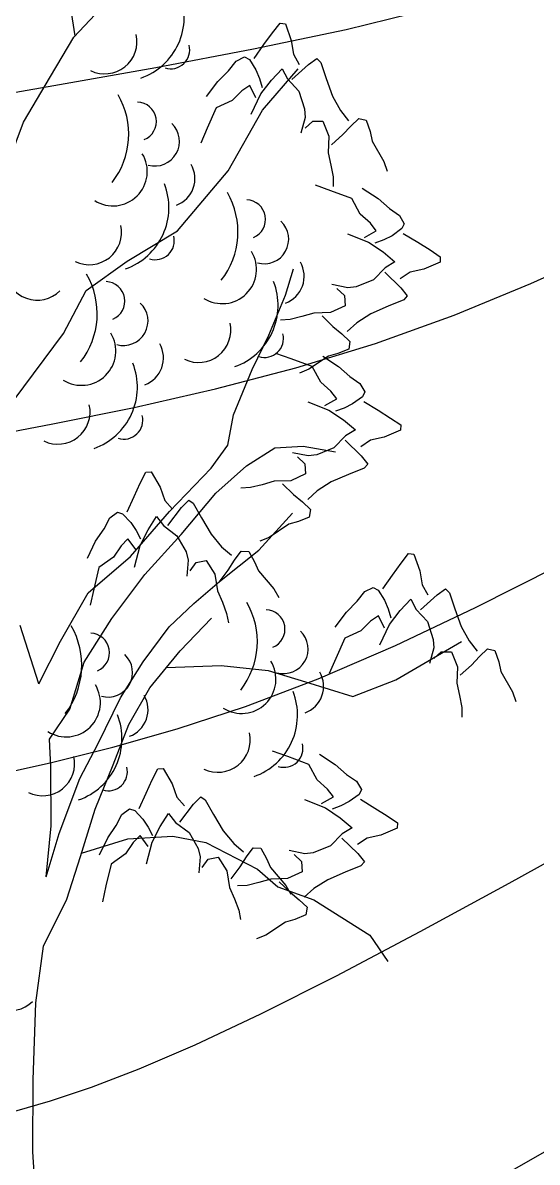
# Model space of a CAD drawing. Header units: millimetres. Extents: x 524954 to 526204, y 9523489 to 9524010.
# Drawn here: x 526097.16 to 526100.85, y 9523817.82 to 9523826 of the extents above; entities that cross this region are included whole.
import ezdxf

# ---------------------------------------------------------------- set-up
doc = ezdxf.new("R2010")
doc.units = ezdxf.units.MM
doc.linetypes.add('ACAD_ISO12W100', pattern=[21, 12, -3, 0, -3, 0, -3])
for name, color, linetype in [('Arbre', 34, 'ACAD_ISO12W100'), ('CN_01_00', 3, 'Continuous'), ('CN_02_00', 4, 'Continuous'), ('CN_05_00', 6, 'Continuous')]:
    doc.layers.add(name, color=color, linetype=linetype)

# ---------------------------------------------------------------- blocks, each defined once
blk = doc.blocks.new('v088')
at = {"linetype": 'Continuous'}
for p, q in [((0.3448, 10.1217), (0.2693, 10.6145)), ((0.3358, 10.1122), (0.6339, 10.4293)), ((0.1676, 9.8288), (0.3358, 10.1122)), ((-0.0246, 9.5014), (0.1676, 9.8288)), ((1.6901, 9.587), (1.945, 9.8846)), ((1.4442, 9.1527), (1.6901, 9.587)), ((-0.1306, 9.2193), (-0.0246, 9.5014)), ((1.08, 8.7222), (1.4442, 9.1527)), ((0.7177, 8.5032), (1.08, 8.7222)), ((0.4236, 8.2918), (0.7177, 8.5032)), ((1.8546, 8.2596), (1.9129, 8.4473)), ((0.2621, 7.9837), (0.4236, 8.2918)), ((1.7363, 7.971), (1.8546, 8.2596)), ((-0.0934, 7.5087), (0.2621, 7.9837)), ((1.617, 7.726), (1.7363, 7.971)), ((1.4808, 7.3998), (1.617, 7.726)), ((1.4418, 7.1813), (1.4808, 7.3998)), ((1.3209, 7.0171), (1.4418, 7.1813)), ((1.5755, 7.0348), (1.778, 7.1634)), ((1.778, 7.1634), (1.983, 7.1739)), ((1.983, 7.1739), (2.2139, 7.1352)), ((1.0227, 6.7061), (1.3209, 7.0171)), ((1.3557, 6.8374), (1.5755, 7.0348)), ((1.107, 6.54), (1.3557, 6.8374)), ((0.7433, 6.3831), (1.0227, 6.7061)), ((1.6628, 6.4272), (1.906, 6.6935)), ((0.8455, 6.2546), (1.107, 6.54)), ((0.4379, 6.1217), (0.7433, 6.3831)), ((1.3814, 6.2037), (1.6628, 6.4272)), ((0.6096, 5.9388), (0.8455, 6.2546)), ((1.1982, 6.0444), (1.3814, 6.2037)), ((0.2399, 5.7756), (0.4379, 6.1217)), ((1.0213, 5.879), (1.1982, 6.0444)), ((0.4109, 5.6237), (0.6096, 5.9388)), ((1.0995, 5.7065), (1.3247, 5.9413)), ((0.0846, 5.4676), (-0.0486, 5.8877)), ((0.8338, 5.6263), (1.0213, 5.879)), ((0.0846, 5.4676), (0.2399, 5.7756)), ((2.6462, 5.4963), (3.1193, 5.7735)), ((0.8812, 5.4407), (1.0995, 5.7065)), ((0.3061, 5.2857), (0.4109, 5.6237)), ((0.6713, 5.3679), (0.8338, 5.6263)), ((1.0006, 5.5861), (1.394, 5.6007)), ((1.394, 5.6007), (1.7306, 5.5642)), ((1.7306, 5.5642), (1.9997, 5.4827)), ((1.9997, 5.4827), (2.3377, 5.3779)), ((2.3377, 5.3779), (2.6462, 5.4963)), ((0.7312, 5.1764), (0.8812, 5.4407)), ((0.5102, 5.0412), (0.6713, 5.3679)), ((0.1613, 5.0712), (0.3061, 5.2857)), ((0.6191, 4.888), (0.7312, 5.1764)), ((0.1717, 4.8724), (0.1613, 5.0712)), ((0.3786, 4.7897), (0.5102, 5.0412)), ((0.1743, 4.4496), (0.1717, 4.8724)), ((0.489, 4.5681), (0.6191, 4.888)), ((0.2314, 4.3948), (0.3786, 4.7897)), ((0.3841, 4.2301), (0.489, 4.5681)), ((0.1384, 4.0819), (0.1743, 4.4496)), ((0.1384, 4.0819), (0.2314, 4.3948)), ((0.3911, 4.2526), (0.7235, 4.3553)), ((0.7235, 4.3553), (1.0465, 4.3745)), ((1.0465, 4.3745), (1.2838, 4.3297)), ((1.2838, 4.3297), (1.6547, 4.1385)), ((0.2848, 3.9233), (0.3841, 4.2301)), ((1.6547, 4.1385), (1.8004, 4.0109)), ((1.8004, 4.0109), (2.0573, 3.9168)), ((0.1177, 3.584), (0.2848, 3.9233)), ((2.0573, 3.9168), (2.4606, 3.664)), ((2.4606, 3.664), (2.589, 3.4739)), ((0.064, 3.1786), (0.1177, 3.584)), ((0.0445, 2.6247), (0.064, 3.1786)), ((0.0429, 2.1085), (0.0445, 2.6247)), ((0.1022, 1.0525), (0.0429, 2.1085))]:
    blk.add_line(p, q, dxfattribs=at)
at = {"color": 3, "linetype": 'Continuous'}
for p, q in [((1.7617, 10.1424), (1.8156, 10.2117)), ((1.8156, 10.2117), (1.8541, 10.2078)), ((1.8541, 10.2078), (1.8964, 10.0886)), ((1.7002, 10.0578), (1.7617, 10.1424)), ((1.8964, 10.0886), (1.9118, 9.9886)), ((1.631, 9.9578), (1.7002, 10.0578)), ((1.9118, 9.9886), (1.9541, 9.9155)), ((1.4463, 9.8693), (1.5002, 9.9386)), ((1.5002, 9.9386), (1.5617, 9.9693)), ((1.5617, 9.9693), (1.5963, 9.9501)), ((1.5963, 9.9501), (1.6425, 9.877)), ((1.9002, 9.8078), (2.0195, 9.9155)), ((2.0195, 9.9155), (2.081, 9.9578)), ((2.081, 9.9578), (2.1079, 9.9309)), ((2.1079, 9.9309), (2.1464, 9.8155)), ((1.3694, 9.7924), (1.4463, 9.8693)), ((1.6425, 9.877), (1.6694, 9.8155)), ((1.7541, 9.8039), (1.831, 9.8847)), ((1.831, 9.8847), (1.8695, 9.8116)), ((1.2886, 9.6847), (1.3694, 9.7924)), ((1.6002, 9.7655), (1.5425, 9.727)), ((1.6425, 9.677), (1.6002, 9.7655)), ((1.6694, 9.8155), (1.6887, 9.7501)), ((1.6771, 9.7039), (1.7541, 9.8039)), ((1.8695, 9.8116), (1.9502, 9.7232)), ((2.1464, 9.8155), (2.1926, 9.6885)), ((1.4733, 9.6578), (1.3579, 9.6039)), ((1.5425, 9.727), (1.4733, 9.6578)), ((1.6079, 9.5578), (1.6771, 9.7039)), ((1.9502, 9.7232), (1.9925, 9.5962)), ((2.1926, 9.6885), (2.2503, 9.5847)), ((1.3579, 9.6039), (1.2925, 9.4577)), ((1.9925, 9.5962), (1.9964, 9.5347)), ((2.2503, 9.5847), (2.308, 9.5116)), ((1.9964, 9.5347), (1.9656, 9.4231)), ((1.9964, 9.4577), (2.0502, 9.5077)), ((2.0502, 9.5077), (2.1233, 9.5077)), ((2.1233, 9.5077), (2.1656, 9.4)), ((2.3233, 9.4731), (2.381, 9.527)), ((2.381, 9.527), (2.4349, 9.5154)), ((2.4349, 9.5154), (2.4618, 9.4347)), ((1.2925, 9.4577), (1.2463, 9.35)), ((2.1849, 9.3385), (2.2657, 9.4116)), ((2.2657, 9.4116), (2.3233, 9.4731)), ((2.4618, 9.4347), (2.4772, 9.3654)), ((2.1656, 9.4), (2.1618, 9.2808)), ((2.4772, 9.3654), (2.5618, 9.2193)), ((2.1618, 9.2808), (2.181, 9.1923)), ((2.181, 9.1923), (2.1964, 9.1077)), ((2.5618, 9.2193), (2.5849, 9.15)), ((2.1964, 9.1077), (2.1964, 9.0385)), ((2.1801, 9.009), (2.0697, 9.0483)), ((2.3301, 8.953), (2.1801, 9.009)), ((2.4064, 9.0272), (2.519, 8.9533)), ((2.3912, 8.8412), (2.3301, 8.953)), ((2.519, 8.9533), (2.6006, 8.8814)), ((2.4646, 8.7765), (2.3912, 8.8412)), ((2.6006, 8.8814), (2.6731, 8.832)), ((2.5067, 8.7213), (2.4646, 8.7765)), ((2.6731, 8.832), (2.7077, 8.7725)), ((2.7077, 8.7725), (2.6907, 8.7368)), ((2.2998, 8.7005), (2.4501, 8.6406)), ((2.421, 8.6735), (2.5067, 8.7213)), ((2.6207, 8.6861), (2.5609, 8.6554)), ((2.6907, 8.7368), (2.6207, 8.6861)), ((2.7005, 8.7027), (2.8047, 8.6399)), ((2.4501, 8.6406), (2.5548, 8.5702)), ((2.5609, 8.6554), (2.4969, 8.632)), ((2.8047, 8.6399), (2.8931, 8.5838)), ((2.5548, 8.5702), (2.6402, 8.4985)), ((2.8931, 8.5838), (2.9656, 8.5345)), ((2.9656, 8.5345), (2.9641, 8.4958)), ((2.5697, 8.4555), (2.4865, 8.3693)), ((2.6402, 8.4985), (2.5697, 8.4555)), ((2.8478, 8.4461), (2.749, 8.4244)), ((2.9641, 8.4958), (2.8478, 8.4461)), ((2.4865, 8.3693), (2.3625, 8.3191)), ((2.5678, 8.4245), (2.6828, 8.3123)), ((2.749, 8.4244), (2.6787, 8.3776)), ((2.3013, 8.3113), (2.188, 8.335)), ((2.2245, 8.3065), (2.2778, 8.2559)), ((2.3625, 8.3191), (2.3013, 8.3113)), ((2.6828, 8.3123), (2.7289, 8.2536)), ((2.2824, 8.183), (2.1776, 8.1339)), ((2.2778, 8.2559), (2.2824, 8.183)), ((2.7037, 8.225), (2.591, 8.1793)), ((2.7289, 8.2536), (2.7037, 8.225)), ((1.9713, 8.1055), (1.8878, 8.0848)), ((2.0584, 8.1303), (1.9713, 8.1055)), ((2.1776, 8.1339), (2.0584, 8.1303)), ((2.1174, 8.1109), (2.1954, 8.0349)), ((2.4672, 8.1253), (2.3672, 8.0611)), ((2.591, 8.1793), (2.4672, 8.1253)), ((1.8878, 8.0848), (1.8187, 8.0804)), ((2.1954, 8.0349), (2.2605, 7.9811)), ((2.3672, 8.0611), (2.2979, 7.9989)), ((2.2605, 7.9811), (2.3179, 7.927)), ((2.3098, 7.8725), (2.2308, 7.8405)), ((2.3179, 7.927), (2.3098, 7.8725)), ((1.8965, 7.8022), (1.7861, 7.8414)), ((2.0465, 7.7461), (1.8965, 7.8022)), ((2.1627, 7.8208), (2.0222, 7.7271)), ((2.1227, 7.8203), (2.2353, 7.7465)), ((2.2308, 7.8405), (2.1627, 7.8208)), ((2.0222, 7.7271), (1.9545, 7.6997)), ((2.1075, 7.6343), (2.0465, 7.7461)), ((2.2353, 7.7465), (2.3169, 7.6746)), ((2.1809, 7.5696), (2.1075, 7.6343)), ((2.3169, 7.6746), (2.3894, 7.6252)), ((2.3894, 7.6252), (2.424, 7.5657)), ((2.223, 7.5144), (2.1809, 7.5696)), ((2.407, 7.5299), (2.337, 7.4793)), ((2.424, 7.5657), (2.407, 7.5299)), ((2.0162, 7.4937), (2.1664, 7.4338)), ((2.1373, 7.4666), (2.223, 7.5144)), ((2.2772, 7.4485), (2.2132, 7.4252)), ((2.337, 7.4793), (2.2772, 7.4485)), ((2.4169, 7.4959), (2.521, 7.4331)), ((2.1664, 7.4338), (2.2711, 7.3633)), ((2.2711, 7.3633), (2.3565, 7.2916)), ((2.521, 7.4331), (2.6094, 7.377)), ((2.6094, 7.377), (2.6819, 7.3276)), ((2.3565, 7.2916), (2.286, 7.2486)), ((2.6805, 7.289), (2.5641, 7.2392)), ((2.6819, 7.3276), (2.6805, 7.289)), ((2.286, 7.2486), (2.2028, 7.1624)), ((2.2841, 7.2177), (2.3991, 7.1055)), ((2.4653, 7.2176), (2.395, 7.1707)), ((2.5641, 7.2392), (2.4653, 7.2176)), ((2.0176, 7.1045), (1.9044, 7.1282)), ((2.2028, 7.1624), (2.0788, 7.1122)), ((1.9408, 7.0996), (1.9941, 7.049)), ((1.9941, 7.049), (1.9988, 6.9761)), ((2.0788, 7.1122), (2.0176, 7.1045)), ((2.3991, 7.1055), (2.4452, 7.0467)), ((2.4452, 7.0467), (2.4201, 7.0181)), ((0.8128, 6.9092), (0.8527, 6.9872)), ((0.8527, 6.9872), (0.8913, 6.9906)), ((0.8913, 6.9906), (0.9551, 6.8814)), ((1.9988, 6.9761), (1.8939, 6.9271)), ((2.3073, 6.9725), (2.1835, 6.9184)), ((2.4201, 7.0181), (2.3073, 6.9725)), ((0.7681, 6.8145), (0.8128, 6.9092)), ((0.9551, 6.8814), (0.9888, 6.786)), ((1.6041, 6.8779), (1.535, 6.8736)), ((1.6876, 6.8986), (1.6041, 6.8779)), ((1.7747, 6.9234), (1.6876, 6.8986)), ((1.8939, 6.9271), (1.7747, 6.9234)), ((1.8337, 6.904), (1.9118, 6.828)), ((2.1835, 6.9184), (2.0835, 6.8543)), ((0.7187, 6.7034), (0.7681, 6.8145)), ((1.9118, 6.828), (1.9768, 6.7743)), ((2.0835, 6.8543), (2.0142, 6.7921)), ((0.9888, 6.786), (1.0441, 6.7221)), ((1.0112, 6.6062), (1.1083, 6.7343)), ((1.1083, 6.7343), (1.1609, 6.7873)), ((1.1609, 6.7873), (1.1923, 6.7659)), ((1.1923, 6.7659), (1.2517, 6.6597)), ((1.9768, 6.7743), (2.0342, 6.7201)), ((2.0342, 6.7201), (2.0261, 6.6656)), ((0.5538, 6.582), (0.5938, 6.6601)), ((0.5938, 6.6601), (0.6485, 6.7018)), ((0.6485, 6.7018), (0.6861, 6.6893)), ((0.6861, 6.6893), (0.7451, 6.6262)), ((0.8684, 6.5752), (0.9289, 6.6689)), ((0.9289, 6.6689), (0.9803, 6.6043)), ((1.2517, 6.6597), (1.3207, 6.5436)), ((1.9472, 6.6337), (1.879, 6.6139)), ((2.0261, 6.6656), (1.9472, 6.6337)), ((0.4926, 6.4921), (0.5538, 6.582)), ((0.7451, 6.6262), (0.7831, 6.5707)), ((0.7831, 6.5707), (0.8142, 6.5101)), ((0.8114, 6.4626), (0.8684, 6.5752)), ((0.9803, 6.6043), (1.0762, 6.5324)), ((1.879, 6.6139), (1.7385, 6.5203)), ((0.4333, 6.3712), (0.4926, 6.4921)), ((0.7244, 6.5087), (0.6749, 6.4601)), ((0.7824, 6.4297), (0.7244, 6.5087)), ((1.0762, 6.5324), (1.1414, 6.4156)), ((1.3207, 6.5436), (1.3968, 6.4523)), ((1.7385, 6.5203), (1.6708, 6.4929)), ((0.6749, 6.4601), (0.6198, 6.3792)), ((0.7707, 6.306), (0.8114, 6.4626)), ((1.1414, 6.4156), (1.1567, 6.3559)), ((1.3968, 6.4523), (1.4671, 6.3913)), ((1.4894, 6.3564), (1.536, 6.4201)), ((1.536, 6.4201), (1.5911, 6.4188)), ((1.5911, 6.4188), (1.6326, 6.3444)), ((2.6849, 6.3343), (2.7388, 6.4036)), ((2.7388, 6.4036), (2.7772, 6.3997)), ((2.7772, 6.3997), (2.8196, 6.2805)), ((0.5164, 6.3047), (0.4795, 6.1489)), ((0.6198, 6.3792), (0.5164, 6.3047)), ((1.1567, 6.3559), (1.1472, 6.2405)), ((1.171, 6.2803), (1.2146, 6.3394)), ((1.2146, 6.3394), (1.2864, 6.3531)), ((1.2864, 6.3531), (1.3481, 6.2552)), ((1.4442, 6.2852), (1.4894, 6.3564)), ((1.6326, 6.3444), (1.6606, 6.2793)), ((2.6234, 6.2497), (2.6849, 6.3343)), ((1.3481, 6.2552), (1.3665, 6.1373)), ((1.3784, 6.1983), (1.4442, 6.2852)), ((1.6606, 6.2793), (1.771, 6.1515)), ((2.5541, 6.1497), (2.6234, 6.2497)), ((2.8196, 6.2805), (2.8349, 6.1805)), ((0.4795, 6.1489), (0.4542, 6.0345)), ((1.3665, 6.1373), (1.4019, 6.054)), ((1.771, 6.1515), (1.8066, 6.0878)), ((2.4234, 6.1305), (2.4849, 6.1612)), ((2.4849, 6.1612), (2.5195, 6.142)), ((2.5195, 6.142), (2.5657, 6.0689)), ((2.8349, 6.1805), (2.8773, 6.1074)), ((2.9427, 6.1074), (3.0042, 6.1497)), ((3.0042, 6.1497), (3.0311, 6.1228)), ((1.4019, 6.054), (1.4328, 5.9737)), ((2.2926, 5.9843), (2.3695, 6.0612)), ((2.3695, 6.0612), (2.4234, 6.1305)), ((2.5657, 6.0689), (2.5926, 6.0074)), ((2.6772, 5.9958), (2.7542, 6.0766)), ((2.7542, 6.0766), (2.7926, 6.0035)), ((2.8234, 5.9997), (2.9427, 6.1074)), ((3.0311, 6.1228), (3.0696, 6.0074)), ((1.4328, 5.9737), (1.4458, 5.9057)), ((2.2118, 5.8766), (2.2926, 5.9843)), ((2.5926, 6.0074), (2.6118, 5.942)), ((2.6003, 5.8958), (2.6772, 5.9958)), ((2.7926, 6.0035), (2.8734, 5.9151)), ((3.0696, 6.0074), (3.1158, 5.8804)), ((2.4657, 5.9189), (2.3964, 5.8497)), ((2.5234, 5.9574), (2.4657, 5.9189)), ((2.5657, 5.8689), (2.5234, 5.9574)), ((2.5311, 5.7497), (2.6003, 5.8958)), ((2.8734, 5.9151), (2.9157, 5.7881)), ((2.3964, 5.8497), (2.281, 5.7958)), ((3.1158, 5.8804), (3.1734, 5.7766)), ((2.281, 5.7958), (2.2156, 5.6496)), ((2.9157, 5.7881), (2.9196, 5.7266)), ((3.1734, 5.7766), (3.2311, 5.7035)), ((2.2156, 5.6496), (2.1695, 5.5419)), ((2.9196, 5.7266), (2.8888, 5.615)), ((2.9196, 5.6496), (2.9734, 5.6996)), ((2.9734, 5.6996), (3.0465, 5.6996)), ((3.0465, 5.6996), (3.0888, 5.5919)), ((3.1888, 5.6035), (3.2465, 5.665)), ((3.2465, 5.665), (3.3042, 5.7189)), ((3.3042, 5.7189), (3.3581, 5.7073)), ((3.3581, 5.7073), (3.385, 5.6266)), ((3.0888, 5.5919), (3.085, 5.4727)), ((3.1081, 5.5304), (3.1888, 5.6035)), ((3.385, 5.6266), (3.4004, 5.5573)), ((3.4004, 5.5573), (3.485, 5.4112)), ((3.085, 5.4727), (3.1042, 5.3842)), ((3.485, 5.4112), (3.5081, 5.3419)), ((3.1042, 5.3842), (3.1196, 5.2996)), ((3.1196, 5.2996), (3.1196, 5.2304)), ((1.8724, 4.9461), (1.762, 4.9854)), ((2.0224, 4.89), (1.8724, 4.9461)), ((2.0987, 4.9642), (2.2113, 4.8904)), ((0.8993, 4.7791), (0.9393, 4.8572)), ((0.9393, 4.8572), (0.9778, 4.8606)), ((0.9778, 4.8606), (1.0416, 4.7513)), ((2.0834, 4.7783), (2.0224, 4.89)), ((2.2113, 4.8904), (2.2929, 4.8185)), ((0.8546, 4.6845), (0.8993, 4.7791)), ((1.0416, 4.7513), (1.0754, 4.656)), ((2.1569, 4.7135), (2.0834, 4.7783)), ((2.2929, 4.8185), (2.3654, 4.7691)), ((2.3654, 4.7691), (2.4, 4.7096)), ((0.8053, 4.5733), (0.8546, 4.6845)), ((2.1989, 4.6584), (2.1569, 4.7135)), ((2.383, 4.6739), (2.3129, 4.6232)), ((2.4, 4.7096), (2.383, 4.6739)), ((1.0754, 4.656), (1.1306, 4.592)), ((1.0978, 4.4762), (1.1948, 4.6042)), ((1.1948, 4.6042), (1.2474, 4.6573)), ((1.2474, 4.6573), (1.2789, 4.6359)), ((1.2789, 4.6359), (1.3382, 4.5297)), ((1.9921, 4.6376), (2.1424, 4.5777)), ((2.1133, 4.6106), (2.1989, 4.6584)), ((2.2532, 4.5924), (2.1892, 4.5691)), ((2.3129, 4.6232), (2.2532, 4.5924)), ((2.3928, 4.6398), (2.497, 4.577)), ((0.6404, 4.452), (0.6804, 4.53)), ((0.6804, 4.53), (0.7351, 4.5718)), ((0.7351, 4.5718), (0.7727, 4.5593)), ((0.7727, 4.5593), (0.8317, 4.4961)), ((0.9549, 4.4451), (1.0154, 4.5388)), ((1.0154, 4.5388), (1.0668, 4.4742)), ((1.3382, 4.5297), (1.4072, 4.4136)), ((2.1424, 4.5777), (2.247, 4.5072)), ((2.247, 4.5072), (2.3325, 4.4356)), ((2.497, 4.577), (2.5853, 4.5209)), ((2.5853, 4.5209), (2.6578, 4.4715)), ((0.5791, 4.362), (0.6404, 4.452)), ((0.8317, 4.4961), (0.8696, 4.4407)), ((0.8696, 4.4407), (0.9007, 4.38)), ((0.898, 4.3325), (0.9549, 4.4451)), ((1.0668, 4.4742), (1.1627, 4.4024)), ((2.3325, 4.4356), (2.262, 4.3926)), ((2.6564, 4.4329), (2.5401, 4.3831)), ((2.6578, 4.4715), (2.6564, 4.4329)), ((0.5199, 4.2411), (0.5791, 4.362)), ((0.8109, 4.3786), (0.7614, 4.3301)), ((0.869, 4.2996), (0.8109, 4.3786)), ((1.1627, 4.4024), (1.228, 4.2856)), ((1.4072, 4.4136), (1.4833, 4.3223)), ((2.262, 4.3926), (2.1788, 4.3064)), ((2.2601, 4.3616), (2.3751, 4.2494)), ((2.4412, 4.3615), (2.371, 4.3146)), ((2.5401, 4.3831), (2.4412, 4.3615)), ((0.7614, 4.3301), (0.7063, 4.2491)), ((0.8572, 4.176), (0.898, 4.3325)), ((1.228, 4.2856), (1.2432, 4.2258)), ((1.4833, 4.3223), (1.5536, 4.2613)), ((1.5759, 4.2264), (1.6226, 4.29)), ((1.6226, 4.29), (1.6776, 4.2887)), ((1.6776, 4.2887), (1.7191, 4.2144)), ((1.9936, 4.2484), (1.8803, 4.2721)), ((2.0548, 4.2561), (1.9936, 4.2484)), ((2.1788, 4.3064), (2.0548, 4.2561)), ((0.603, 4.1747), (0.566, 4.0189)), ((0.7063, 4.2491), (0.603, 4.1747)), ((1.2432, 4.2258), (1.2338, 4.1105)), ((1.2576, 4.1502), (1.3011, 4.2094)), ((1.3011, 4.2094), (1.373, 4.223)), ((1.373, 4.223), (1.4346, 4.1251)), ((1.5307, 4.1551), (1.5759, 4.2264)), ((1.7191, 4.2144), (1.7472, 4.1493)), ((1.9168, 4.2436), (1.9701, 4.193)), ((1.9701, 4.193), (1.9747, 4.12)), ((2.3751, 4.2494), (2.4212, 4.1906)), ((2.4212, 4.1906), (2.396, 4.1621)), ((1.4346, 4.1251), (1.4531, 4.0073)), ((1.465, 4.0683), (1.5307, 4.1551)), ((1.7472, 4.1493), (1.8576, 4.0214)), ((1.9747, 4.12), (1.8699, 4.071)), ((2.2833, 4.1164), (2.1595, 4.0623)), ((2.396, 4.1621), (2.2833, 4.1164)), ((0.566, 4.0189), (0.5407, 3.9045)), ((1.5801, 4.0219), (1.511, 4.0175)), ((1.6636, 4.0426), (1.5801, 4.0219)), ((1.7506, 4.0673), (1.6636, 4.0426)), ((1.8699, 4.071), (1.7506, 4.0673)), ((1.8097, 4.0479), (1.8877, 3.9719)), ((1.8576, 4.0214), (1.8932, 3.9577)), ((2.1595, 4.0623), (2.0595, 3.9982)), ((1.4531, 4.0073), (1.4885, 3.9239)), ((1.8877, 3.9719), (1.9528, 3.9182)), ((2.0595, 3.9982), (1.9902, 3.936)), ((1.4885, 3.9239), (1.5194, 3.8437)), ((1.9528, 3.9182), (2.0102, 3.864)), ((2.0102, 3.864), (2.002, 3.8096)), ((1.5194, 3.8437), (1.5323, 3.7756)), ((1.9231, 3.7776), (1.855, 3.7579)), ((2.002, 3.8096), (1.9231, 3.7776)), ((1.855, 3.7579), (1.7144, 3.6642)), ((1.7144, 3.6642), (1.6468, 3.6368))]:
    blk.add_line(p, q, dxfattribs=at)
for centre, major_axis, start_param, end_param in [((0.6623, 10.2582), (-0.3298, 0.3298), 2.69514, 4.302022), ((0.5573, 10.0804), (0.1641, 0.1641), 3.478918, 5.717341), ((1.0314, 10.0206), (0.0964, 0.0964), 3.62262, 5.745019), ((0.1648, 9.4153), (0.3995, 0.3995), 4.836335, 6.022049), ((0.7881, 9.5054), (-0.099, 0.099), 2.746913, 5.46049), ((0.9181, 9.3628), (0.1246, 0.1246), 3.651933, 6.315792), ((0.617, 9.1466), (-0.1741, 0.1741), 1.793126, 4.475865), ((1.0008, 9.0963), (-0.1445, 0.1445), 2.713295, 4.448408), ((0.5518, 8.8878), (-0.3298, 0.3298), 2.69514, 4.302022), ((0.9486, 8.7133), (-0.3995, 0.3995), 3.265538, 4.451253), ((1.5719, 8.8034), (0.099, 0.099), 4.31771, 7.031286), ((0.4467, 8.71), (-0.1641, 0.1641), 1.908121, 4.146545), ((1.7019, 8.6608), (0.1246, 0.1246), 3.651933, 6.315792), ((0.9208, 8.6502), (0.0964, 0.0964), 3.62262, 5.745019), ((1.4008, 8.4446), (0.1741, 0.1741), 3.363922, 6.046661), ((0.0741, 8.4554), (0.1641, 0.1641), 2.463212, 4.701636), ((1.7845, 8.3943), (-0.1445, 0.1445), 2.713295, 4.448408), ((-0.0612, 8.1267), (-0.3995, 0.3995), 3.265538, 4.451253), ((0.5622, 8.2168), (0.099, 0.099), 4.31771, 7.031286), ((1.3355, 8.1858), (-0.3298, 0.3298), 2.69514, 4.302022), ((0.6922, 8.0742), (-0.1246, 0.1246), 2.081137, 4.744996), ((1.2305, 8.008), (0.1641, 0.1641), 3.478918, 5.717341), ((0.391, 7.858), (0.1741, 0.1741), 3.363922, 6.046661), ((1.7045, 7.9482), (-0.0964, 0.0964), 2.051824, 4.174223), ((0.7748, 7.8077), (-0.1445, 0.1445), 2.713295, 4.448408), ((0.3258, 7.5992), (0.3298, 0.3298), 4.265936, 5.872819), ((0.2207, 7.4214), (0.1641, 0.1641), 3.478918, 5.717341), ((0.6948, 7.3616), (-0.0964, 0.0964), 2.051824, 4.174223), ((1.088, 5.7707), (-0.3995, 0.3995), 3.265538, 4.451253), ((1.7113, 5.8608), (0.099, 0.099), 4.31771, 7.031286), ((-0.1718, 5.6024), (0.3995, 0.3995), 4.836335, 6.022049), ((0.4516, 5.6925), (0.099, 0.099), 4.31771, 7.031286), ((1.8413, 5.7182), (-0.1246, 0.1246), 2.081137, 4.744996), ((0.5816, 5.5499), (0.1246, 0.1246), 3.651933, 6.315792), ((1.5402, 5.502), (0.1741, 0.1741), 3.363922, 6.046661), ((1.924, 5.4517), (-0.1445, 0.1445), 2.713295, 4.448408), ((0.2804, 5.3337), (0.1741, 0.1741), 3.363922, 6.046661), ((1.4749, 5.2432), (0.3298, 0.3298), 4.265936, 5.872819), ((0.6642, 5.2834), (-0.1445, 0.1445), 2.713295, 4.448408), ((0.2152, 5.0749), (-0.3298, 0.3298), 2.69514, 4.302022), ((1.3699, 5.0654), (-0.1641, 0.1641), 1.908121, 4.146545), ((1.844, 5.0056), (-0.0964, 0.0964), 2.051824, 4.174223), ((0.1101, 4.8971), (-0.1641, 0.1641), 1.908121, 4.146545), ((0.5842, 4.8373), (0.0964, 0.0964), 3.62262, 5.745019), ((-0.1231, 3.3539), (0.1641, 0.1641), 2.463212, 4.701636)]:
    blk.add_ellipse(centre, major_axis=major_axis, ratio=1, start_param=start_param, end_param=end_param, dxfattribs=at)

msp = doc.modelspace()

# ---------------------------------------------------------------- linework, layer by layer
at = {"layer": 'CN_01_00', "flags": 128}
for points, elevation in [([(526091.3529, 9523824.1242), (526092.0502, 9523824.3418), (526092.7817, 9523824.5576), (526093.5379, 9523824.7646), (526094.3093, 9523824.9557), (526095.0868, 9523825.1261), (526095.863, 9523825.2786), (526096.631, 9523825.4185), (526097.3837, 9523825.5508), (526098.1143, 9523825.6806), (526098.8158, 9523825.8129), (526099.4813, 9523825.9528), (526100.1039, 9523826.1053), (526100.6778, 9523826.2739), (526101.2028, 9523826.4547)], 299), ([(526091.5575, 9523819.3617), (526092.0377, 9523819.4336), (526092.5055, 9523819.5149), (526092.9543, 9523819.6074), (526093.385, 9523819.709), (526093.8007, 9523819.817), (526094.2043, 9523819.9282), (526094.5988, 9523820.0398), (526094.9871, 9523820.1489), (526095.3723, 9523820.2525), (526095.7574, 9523820.3477), (526096.1454, 9523820.4332), (526096.5403, 9523820.5142), (526096.9462, 9523820.5976), (526097.3669, 9523820.6902), (526097.8068, 9523820.7991), (526098.2696, 9523820.931), (526098.7597, 9523821.0928), (526099.2809, 9523821.2915), (526099.8344, 9523821.5308), (526100.4098, 9523821.8028), (526100.9938, 9523822.0963)], 297)]:
    msp.add_lwpolyline(points, dxfattribs=dict(at, elevation=elevation))
at = {"layer": 'CN_02_00', "flags": 128}
for points, elevation in [([(526091.2581, 9523821.5689), (526091.7421, 9523821.7103), (526092.2501, 9523821.8644), (526092.7786, 9523822.0262), (526093.3245, 9523822.1908), (526093.8844, 9523822.3533), (526094.4551, 9523822.5086), (526095.0334, 9523822.6517), (526095.6161, 9523822.7796), (526096.2017, 9523822.8964), (526096.7886, 9523823.008), (526097.3753, 9523823.1205), (526097.9605, 9523823.2398), (526098.5427, 9523823.3719), (526099.1205, 9523823.5228), (526099.6924, 9523823.6984), (526100.2561, 9523823.9024), (526100.8063, 9523824.1287), (526101.3369, 9523824.3692)], 298), ([(526095.3513, 9523817.7696), (526095.6299, 9523817.8302), (526095.873, 9523817.8888), (526096.0898, 9523817.9446), (526096.2896, 9523817.9965), (526096.4814, 9523818.0437), (526096.6747, 9523818.0867), (526096.879, 9523818.1319), (526097.1038, 9523818.1871), (526097.3586, 9523818.2599), (526097.653, 9523818.3584), (526097.9965, 9523818.4901), (526098.3988, 9523818.6629), (526098.8694, 9523818.8846), (526099.4127, 9523819.1593), (526100.0134, 9523819.4768), (526100.6508, 9523819.8233), (526101.3046, 9523820.1849)], 296)]:
    msp.add_lwpolyline(points, dxfattribs=dict(at, elevation=elevation))
at = {"layer": 'CN_05_00', "elevation": 295, "flags": 128}
msp.add_lwpolyline([(526100.3295, 9523817.5639), (526101.0552, 9523817.9811)], dxfattribs=at)

# ---------------------------------------------------------------- block references
at = {"layer": 'Arbre'}
msp.add_blockref('v088', (526097.191, 9523815.786), dxfattribs=at)

doc.saveas('drawing.dxf')
